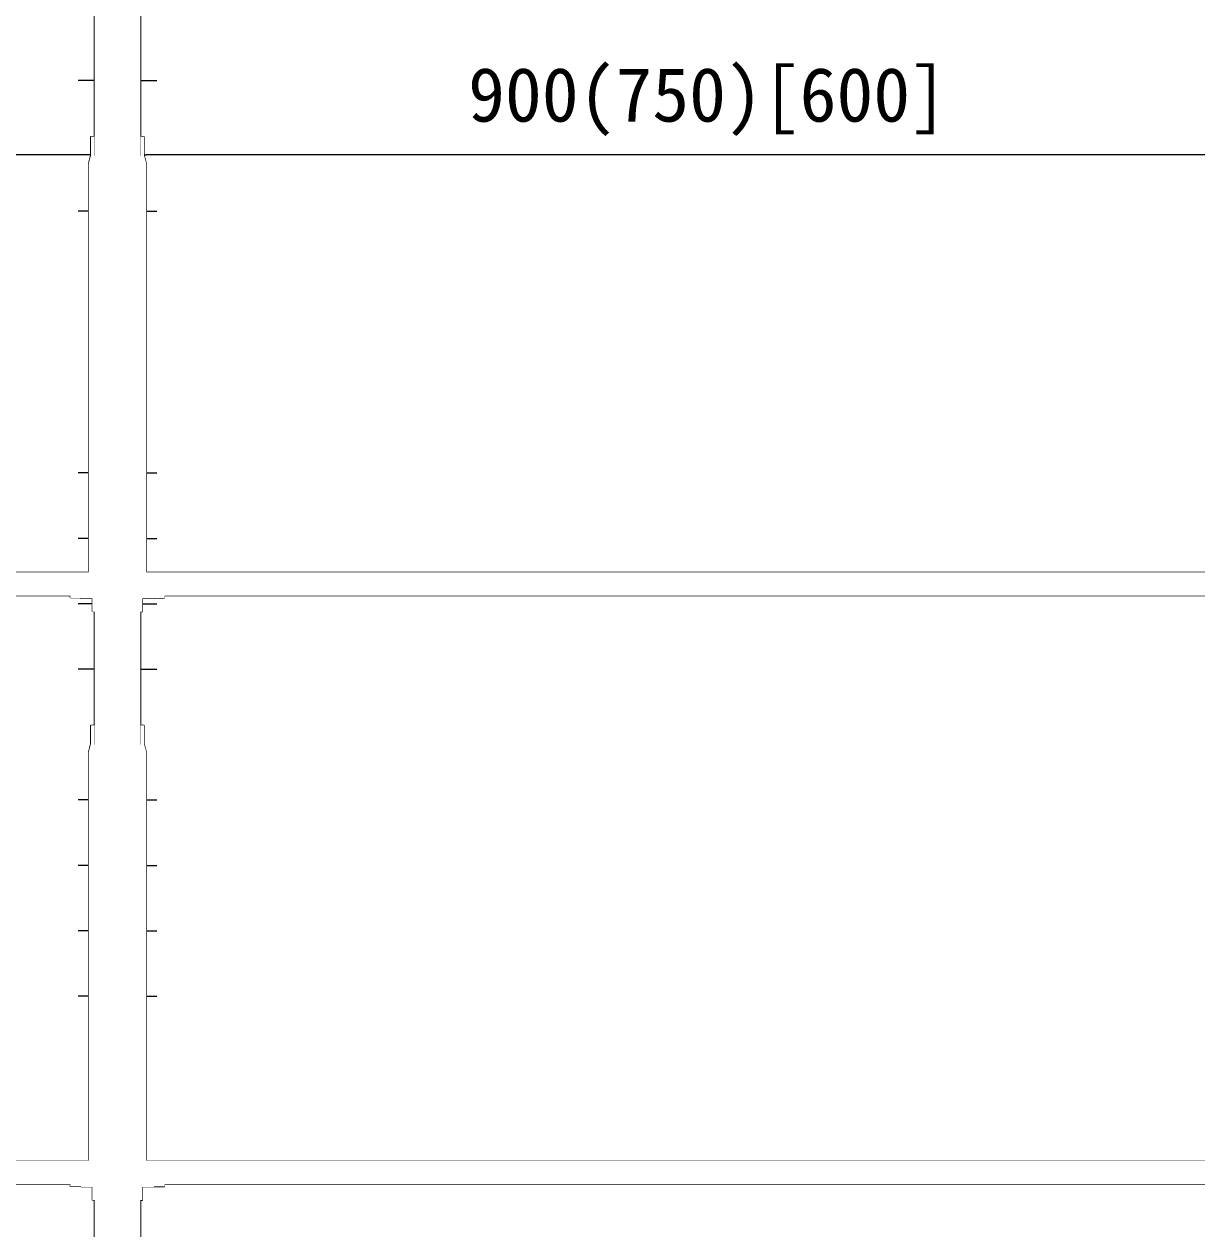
# Model space of a CAD drawing. Units: millimetres, scale not verified. Extents: x -4205 to 4205, y -2975 to 2975.
# Drawn here: x -2632 to -1736, y -1134 to -212 of the extents above; entities that cross this region are included whole.
import ezdxf
from ezdxf.enums import TextEntityAlignment as Align

# ---------------------------------------------------------------- set-up
doc = ezdxf.new("R2010")
doc.units = ezdxf.units.MM
doc.header["$LTSCALE"] = 20
for name, color, linetype in [('0-0', 7, 'Continuous'), ('0-1', 3, 'Continuous'), ('0-2', 7, 'Continuous')]:
    doc.layers.add(name, color=color, linetype=linetype)
doc.styles.add('ＭＳ ゴシック', font='')
doc.styles.get('ＭＳ ゴシック').set_extended_font_data('MS Gothic')

msp = doc.modelspace()

# ---------------------------------------------------------------- linework, layer by layer
at = {"layer": '0-0'}
for p, q in [((-2565.52, -255.63), (-2590.52, -255.63)), ((-2555.52, -255.63), (-2530.52, -255.63)), ((-2565.52, -355.63), (-2590.52, -355.63)), ((-2555.52, -355.63), (-2530.52, -355.63)), ((-2565.52, -555.65), (-2590.52, -555.65)), ((-2555.52, -555.65), (-2530.52, -555.65)), ((-2565.52, -605.66), (-2590.52, -605.66)), ((-2555.52, -605.66), (-2530.52, -605.66)), ((-2565.52, -655.66), (-2590.52, -655.66)), ((-2555.52, -655.66), (-2530.52, -655.66)), ((-2565.52, -705.66), (-2590.52, -705.66)), ((-2555.52, -705.66), (-2530.52, -705.66)), ((-2565.52, -805.67), (-2590.52, -805.67)), ((-2555.52, -805.67), (-2530.52, -805.67)), ((-2565.52, -855.68), (-2590.52, -855.68)), ((-2555.52, -855.68), (-2530.52, -855.68)), ((-2565.52, -905.68), (-2590.52, -905.68)), ((-2555.52, -905.68), (-2530.52, -905.68)), ((-2565.52, -955.69), (-2590.52, -955.69)), ((-2555.52, -955.69), (-2530.52, -955.69))]:
    msp.add_line(p, q, dxfattribs=at)
for points in [[(-2578.02, 244.4), (-2577.02, 244.4), (-2577.02, -1755.6), (-2578.02, -1755.6)], [(-2577.02, 244.4), (-2544.02, 244.4), (-2544.02, -1755.6), (-2577.02, -1755.6)], [(-2544.02, 244.4), (-2543.02, 244.4), (-2543.02, -1755.6), (-2544.02, -1755.6)], [(-2580.77, -298.52), (-2578.27, -298.52), (-2578.27, -312.76), (-2576.52, -319.07), (-2576.52, -631.6), (-2582.52, -631.6), (-2582.52, -319.07), (-2580.77, -312.76)], [(-2560.52, -309.6), (-2563.35, -308.42), (-2564.52, -305.6), (-2563.35, -302.77), (-2560.52, -301.6), (-2557.7, -302.77), (-2556.52, -305.6), (-2557.7, -308.42)], [(-2542.77, -298.52), (-2540.27, -298.52), (-2540.27, -312.76), (-2538.52, -319.07), (-2538.52, -631.6), (-2544.52, -631.6), (-2544.52, -319.07), (-2542.77, -312.76)], [(-3462.52, -631.6), (-2562.52, -631.6), (-2562.52, -649.6), (-3462.52, -649.6)], [(-2558.52, -631.6), (-1658.52, -631.6), (-1658.52, -649.6), (-2558.52, -649.6)], [(-2584.02, -637.6), (-2575.02, -637.6), (-2575.02, -649.6), (-2584.02, -649.6)], [(-2546.02, -637.6), (-2537.02, -637.6), (-2537.02, -649.6), (-2546.02, -649.6)], [(-2596.52, -649.6), (-2578.02, -649.6), (-2578.02, -661.6), (-2579.62, -661.6), (-2579.62, -651.2), (-2596.52, -651.2)], [(-2588.52, -649.6), (-2570.52, -649.6), (-2570.52, -651.6), (-2588.52, -651.6)], [(-2550.52, -649.6), (-2532.52, -649.6), (-2532.52, -651.6), (-2550.52, -651.6)], [(-2524.52, -649.6), (-2543.02, -649.6), (-2543.02, -661.6), (-2541.42, -661.6), (-2541.42, -651.2), (-2524.52, -651.2)], [(-2580.77, -748.52), (-2578.27, -748.52), (-2578.27, -762.76), (-2576.52, -769.07), (-2576.52, -1081.6), (-2582.52, -1081.6), (-2582.52, -769.07), (-2580.77, -762.76)], [(-2560.52, -759.6), (-2563.35, -758.42), (-2564.52, -755.6), (-2563.35, -752.77), (-2560.52, -751.6), (-2557.7, -752.77), (-2556.52, -755.6), (-2557.7, -758.42)], [(-2542.77, -748.52), (-2540.27, -748.52), (-2540.27, -762.76), (-2538.52, -769.07), (-2538.52, -1081.6), (-2544.52, -1081.6), (-2544.52, -769.07), (-2542.77, -762.76)], [(-3462.52, -1081.6), (-2562.52, -1081.6), (-2562.52, -1099.6), (-3462.52, -1099.6)], [(-2558.52, -1081.6), (-1658.52, -1081.6), (-1658.52, -1099.6), (-2558.52, -1099.6)], [(-2584.02, -1087.6), (-2575.02, -1087.6), (-2575.02, -1099.6), (-2584.02, -1099.6)], [(-2546.02, -1087.6), (-2537.02, -1087.6), (-2537.02, -1099.6), (-2546.02, -1099.6)], [(-2596.52, -1099.6), (-2578.02, -1099.6), (-2578.02, -1111.6), (-2579.62, -1111.6), (-2579.62, -1101.2), (-2596.52, -1101.2)], [(-2588.52, -1099.6), (-2570.52, -1099.6), (-2570.52, -1101.6), (-2588.52, -1101.6)], [(-2550.52, -1099.6), (-2532.52, -1099.6), (-2532.52, -1101.6), (-2550.52, -1101.6)], [(-2524.52, -1099.6), (-2543.02, -1099.6), (-2543.02, -1111.6), (-2541.42, -1111.6), (-2541.42, -1101.2), (-2524.52, -1101.2)]]:
    msp.add_lwpolyline(points, close=True, dxfattribs=at)
for points in [[(-2582.52, -631.6), (-2582.52, -643.6), (-2576.52, -643.6), (-2576.52, -631.6)], [(-2544.52, -631.6), (-2544.52, -643.6), (-2538.52, -643.6), (-2538.52, -631.6)], [(-2582.52, -1081.6), (-2582.52, -1093.6), (-2576.52, -1093.6), (-2576.52, -1081.6)], [(-2544.52, -1081.6), (-2544.52, -1093.6), (-2538.52, -1093.6), (-2538.52, -1081.6)]]:
    msp.add_lwpolyline(points, dxfattribs=at)
at = {"layer": '0-1'}
for p, q in [((-2562.52, -213.35), (-2562.52, -312.34)), ((-2558.52, -231.35), (-2558.52, -312.34)), ((-2582.52, -312.34), (-3442.52, -312.34)), ((-1678.52, -312.34), (-2538.52, -312.34))]:
    msp.add_line(p, q, dxfattribs=at)
at = {"layer": '0-2', "color": 3}
for p, q in [((-2572.52, -312.34), (-2582.52, -312.34)), ((-2548.52, -312.34), (-2538.52, -312.34))]:
    msp.add_line(p, q, dxfattribs=at)
at = {"layer": '0-2'}
for points in [[(-2567.52, -312.34), (-2567.43, -313.32), (-2567.14, -314.25), (-2566.68, -315.12), (-2566.06, -315.88), (-2565.3, -316.5), (-2564.44, -316.96), (-2563.5, -317.24), (-2562.52, -317.34), (-2561.55, -317.24), (-2560.61, -316.96), (-2559.75, -316.5), (-2558.99, -315.88), (-2558.37, -315.12), (-2557.9, -314.25), (-2557.62, -313.32), (-2557.52, -312.34), (-2557.62, -311.37), (-2557.9, -310.43), (-2558.37, -309.56), (-2558.99, -308.81), (-2559.75, -308.18), (-2560.61, -307.72), (-2561.55, -307.44), (-2562.52, -307.34), (-2563.5, -307.44), (-2564.44, -307.72), (-2565.3, -308.18), (-2566.06, -308.81), (-2566.68, -309.56), (-2567.14, -310.43), (-2567.43, -311.37)], [(-2553.52, -312.34), (-2553.62, -311.37), (-2553.9, -310.43), (-2554.37, -309.56), (-2554.99, -308.81), (-2555.75, -308.18), (-2556.61, -307.72), (-2557.55, -307.44), (-2558.52, -307.34), (-2559.5, -307.44), (-2560.44, -307.72), (-2561.3, -308.18), (-2562.06, -308.81), (-2562.68, -309.56), (-2563.14, -310.43), (-2563.43, -311.37), (-2563.52, -312.34), (-2563.43, -313.32), (-2563.14, -314.25), (-2562.68, -315.12), (-2562.06, -315.88), (-2561.3, -316.5), (-2560.44, -316.96), (-2559.5, -317.24), (-2558.52, -317.34), (-2557.55, -317.24), (-2556.61, -316.96), (-2555.75, -316.5), (-2554.99, -315.88), (-2554.37, -315.12), (-2553.9, -314.25), (-2553.62, -313.32)]]:
    msp.add_lwpolyline(points, close=True, dxfattribs=at)

# ---------------------------------------------------------------- texts
at = {"layer": '0-1', "color": 7, "style": 'ＭＳ ゴシック'}
msp.add_text('900(750)[600]', height=41.38, dxfattribs=at).set_placement((-2292.53, -299.47), align=Align.BOTTOM_LEFT)

# ---------------------------------------------------------------- next in the draw order: wipeouts: each hides what was drawn before it
for points in [[(-2579.62, -661.6), (-2578.02, -649.6), (-2578.02, -661.6), (-2578.02, -661.6)], [(-2579.62, -1111.6), (-2578.02, -1099.6), (-2578.02, -1111.6), (-2578.02, -1111.6)]]:
    msp.add_wipeout(points)

# ---------------------------------------------------------------- next in the draw order: wipeouts: each hides what was drawn before it
for points in [[(-2579.62, -651.2), (-2578.02, -649.6), (-2579.62, -661.6), (-2579.62, -661.6)], [(-2579.62, -1101.2), (-2578.02, -1099.6), (-2579.62, -1111.6), (-2579.62, -1111.6)]]:
    msp.add_wipeout(points)

# ---------------------------------------------------------------- next in the draw order: wipeouts: each hides what was drawn before it
for points in [[(-2596.52, -651.2), (-2578.02, -649.6), (-2579.62, -651.2), (-2579.62, -651.2)], [(-2596.52, -1101.2), (-2578.02, -1099.6), (-2579.62, -1101.2), (-2579.62, -1101.2)]]:
    msp.add_wipeout(points)

# ---------------------------------------------------------------- next in the draw order: wipeouts: each hides what was drawn before it
for points in [[(-2596.52, -649.6), (-2578.02, -649.6), (-2596.52, -651.2), (-2596.52, -651.2)], [(-2596.52, -1099.6), (-2578.02, -1099.6), (-2596.52, -1101.2), (-2596.52, -1101.2)]]:
    msp.add_wipeout(points)

# ---------------------------------------------------------------- next in the draw order: linework, layer by layer
at = {"layer": '0-0'}
for points in [[(-2596.52, -649.6), (-2578.02, -649.6), (-2578.02, -649.6)], [(-2596.52, -1099.6), (-2578.02, -1099.6), (-2578.02, -1099.6)]]:
    msp.add_solid(points, dxfattribs=at)

# ---------------------------------------------------------------- next in the draw order: wipeouts: each hides what was drawn before it
for points in [[(-3462.52, -649.6), (-2562.52, -631.6), (-2562.52, -649.6), (-2562.52, -649.6)], [(-3462.52, -1099.6), (-2562.52, -1081.6), (-2562.52, -1099.6), (-2562.52, -1099.6)]]:
    msp.add_wipeout(points)

# ---------------------------------------------------------------- next in the draw order: wipeouts: each hides what was drawn before it
for points in [[(-3462.52, -631.6), (-2562.52, -631.6), (-3462.52, -649.6), (-3462.52, -649.6)], [(-3462.52, -1081.6), (-2562.52, -1081.6), (-3462.52, -1099.6), (-3462.52, -1099.6)]]:
    msp.add_wipeout(points)

# ---------------------------------------------------------------- next in the draw order: linework, layer by layer
for points in [[(-3462.52, -631.6), (-2562.52, -631.6), (-2562.52, -631.6)], [(-3462.52, -1081.6), (-2562.52, -1081.6), (-2562.52, -1081.6)]]:
    msp.add_solid(points, dxfattribs=at)

# ---------------------------------------------------------------- next in the draw order: wipeouts: each hides what was drawn before it
for points in [[(-2588.52, -651.6), (-2570.52, -649.6), (-2570.52, -651.6), (-2570.52, -651.6)], [(-2588.52, -1101.6), (-2570.52, -1099.6), (-2570.52, -1101.6), (-2570.52, -1101.6)]]:
    msp.add_wipeout(points)

# ---------------------------------------------------------------- next in the draw order: wipeouts: each hides what was drawn before it
for points in [[(-2578.27, -312.76), (-2576.52, -319.07), (-2576.52, -631.6), (-2576.52, -631.6)], [(-2558.52, -649.6), (-1658.52, -631.6), (-1658.52, -649.6), (-1658.52, -649.6)], [(-2588.52, -649.6), (-2570.52, -649.6), (-2588.52, -651.6), (-2588.52, -651.6)], [(-2578.27, -762.76), (-2576.52, -769.07), (-2576.52, -1081.6), (-2576.52, -1081.6)], [(-2558.52, -1099.6), (-1658.52, -1081.6), (-1658.52, -1099.6), (-1658.52, -1099.6)], [(-2588.52, -1099.6), (-2570.52, -1099.6), (-2588.52, -1101.6), (-2588.52, -1101.6)]]:
    msp.add_wipeout(points)

# ---------------------------------------------------------------- next in the draw order: linework, layer by layer
for points in [[(-2588.52, -649.6), (-2570.52, -649.6), (-2570.52, -649.6)], [(-2588.52, -1099.6), (-2570.52, -1099.6), (-2570.52, -1099.6)]]:
    msp.add_solid(points, dxfattribs=at)

# ---------------------------------------------------------------- next in the draw order: wipeouts: each hides what was drawn before it
for points in [[(-2580.77, -312.76), (-2578.27, -312.76), (-2576.52, -631.6), (-2576.52, -631.6)], [(-2558.52, -631.6), (-1658.52, -631.6), (-2558.52, -649.6), (-2558.52, -649.6)], [(-2580.77, -762.76), (-2578.27, -762.76), (-2576.52, -1081.6), (-2576.52, -1081.6)], [(-2558.52, -1081.6), (-1658.52, -1081.6), (-2558.52, -1099.6), (-2558.52, -1099.6)]]:
    msp.add_wipeout(points)

# ---------------------------------------------------------------- next in the draw order: linework, layer by layer
for points in [[(-2558.52, -631.6), (-1658.52, -631.6), (-1658.52, -631.6)], [(-2524.52, -649.6), (-2524.52, -651.2), (-2524.52, -651.2)], [(-2558.52, -1081.6), (-1658.52, -1081.6), (-1658.52, -1081.6)], [(-2524.52, -1099.6), (-2524.52, -1101.2), (-2524.52, -1101.2)]]:
    msp.add_solid(points, dxfattribs=at)

# ---------------------------------------------------------------- next in the draw order: wipeouts: each hides what was drawn before it
for points in [[(-2580.77, -312.76), (-2578.27, -298.52), (-2578.27, -312.76), (-2578.27, -312.76)], [(-2580.77, -762.76), (-2578.27, -748.52), (-2578.27, -762.76), (-2578.27, -762.76)]]:
    msp.add_wipeout(points)

# ---------------------------------------------------------------- next in the draw order: wipeouts: each hides what was drawn before it
for points in [[(-2580.77, -298.52), (-2578.27, -298.52), (-2580.77, -312.76), (-2580.77, -312.76)], [(-2540.27, -312.76), (-2538.52, -319.07), (-2538.52, -631.6), (-2538.52, -631.6)], [(-2541.42, -651.2), (-2524.52, -651.2), (-2524.52, -649.6), (-2524.52, -649.6)], [(-2580.77, -748.52), (-2578.27, -748.52), (-2580.77, -762.76), (-2580.77, -762.76)], [(-2540.27, -762.76), (-2538.52, -769.07), (-2538.52, -1081.6), (-2538.52, -1081.6)], [(-2541.42, -1101.2), (-2524.52, -1101.2), (-2524.52, -1099.6), (-2524.52, -1099.6)]]:
    msp.add_wipeout(points)

# ---------------------------------------------------------------- next in the draw order: linework, layer by layer
for points in [[(-2580.77, -298.52), (-2580.77, -312.76), (-2580.77, -312.76)], [(-2580.77, -748.52), (-2580.77, -762.76), (-2580.77, -762.76)]]:
    msp.add_solid(points, dxfattribs=at)

# ---------------------------------------------------------------- next in the draw order: wipeouts: each hides what was drawn before it
for points in [[(-2542.77, -312.76), (-2540.27, -312.76), (-2538.52, -631.6), (-2538.52, -631.6)], [(-2543.02, -649.6), (-2541.42, -651.2), (-2524.52, -649.6), (-2524.52, -649.6)], [(-2542.77, -762.76), (-2540.27, -762.76), (-2538.52, -1081.6), (-2538.52, -1081.6)], [(-2543.02, -1099.6), (-2541.42, -1101.2), (-2524.52, -1099.6), (-2524.52, -1099.6)]]:
    msp.add_wipeout(points)

# ---------------------------------------------------------------- next in the draw order: wipeouts: each hides what was drawn before it
for points in [[(-2542.77, -312.76), (-2540.27, -298.52), (-2540.27, -312.76), (-2540.27, -312.76)], [(-2582.52, -631.6), (-2580.77, -312.76), (-2576.52, -631.6), (-2576.52, -631.6)], [(-2543.02, -661.6), (-2541.42, -661.6), (-2541.42, -651.2), (-2541.42, -651.2)], [(-2542.77, -762.76), (-2540.27, -748.52), (-2540.27, -762.76), (-2540.27, -762.76)], [(-2582.52, -1081.6), (-2580.77, -762.76), (-2576.52, -1081.6), (-2576.52, -1081.6)], [(-2543.02, -1111.6), (-2541.42, -1111.6), (-2541.42, -1101.2), (-2541.42, -1101.2)]]:
    msp.add_wipeout(points)

# ---------------------------------------------------------------- next in the draw order: wipeouts: each hides what was drawn before it
for points in [[(-2542.77, -298.52), (-2540.27, -298.52), (-2542.77, -312.76), (-2542.77, -312.76)], [(-2582.52, -319.07), (-2580.77, -312.76), (-2582.52, -631.6), (-2582.52, -631.6)], [(-2543.02, -649.6), (-2543.02, -661.6), (-2541.42, -651.2), (-2541.42, -651.2)], [(-2542.77, -748.52), (-2540.27, -748.52), (-2542.77, -762.76), (-2542.77, -762.76)], [(-2582.52, -769.07), (-2580.77, -762.76), (-2582.52, -1081.6), (-2582.52, -1081.6)], [(-2543.02, -1099.6), (-2543.02, -1111.6), (-2541.42, -1101.2), (-2541.42, -1101.2)]]:
    msp.add_wipeout(points)

# ---------------------------------------------------------------- next in the draw order: linework, layer by layer
for points in [[(-2542.77, -298.52), (-2542.77, -312.76), (-2542.77, -312.76)], [(-2542.77, -748.52), (-2542.77, -762.76), (-2542.77, -762.76)]]:
    msp.add_solid(points, dxfattribs=at)

# ---------------------------------------------------------------- next in the draw order: wipeouts: each hides what was drawn before it
for points in [[(-2578.02, -1755.6), (-2577.02, 244.4), (-2577.02, -1755.6), (-2577.02, -1755.6)], [(-2550.52, -651.6), (-2532.52, -649.6), (-2532.52, -651.6), (-2532.52, -651.6)], [(-2550.52, -1101.6), (-2532.52, -1099.6), (-2532.52, -1101.6), (-2532.52, -1101.6)]]:
    msp.add_wipeout(points)

# ---------------------------------------------------------------- next in the draw order: wipeouts: each hides what was drawn before it
for points in [[(-2578.02, 244.4), (-2577.02, 244.4), (-2578.02, -1755.6), (-2578.02, -1755.6)], [(-2544.52, -631.6), (-2542.77, -312.76), (-2538.52, -631.6), (-2538.52, -631.6)], [(-2550.52, -649.6), (-2532.52, -649.6), (-2550.52, -651.6), (-2550.52, -651.6)], [(-2544.52, -1081.6), (-2542.77, -762.76), (-2538.52, -1081.6), (-2538.52, -1081.6)], [(-2550.52, -1099.6), (-2532.52, -1099.6), (-2550.52, -1101.6), (-2550.52, -1101.6)]]:
    msp.add_wipeout(points)

# ---------------------------------------------------------------- next in the draw order: linework, layer by layer
for points in [[(-2550.52, -649.6), (-2532.52, -649.6), (-2532.52, -649.6)], [(-2550.52, -1099.6), (-2532.52, -1099.6), (-2532.52, -1099.6)]]:
    msp.add_solid(points, dxfattribs=at)

# ---------------------------------------------------------------- next in the draw order: wipeouts: each hides what was drawn before it
for points in [[(-2544.52, -319.07), (-2542.77, -312.76), (-2544.52, -631.6), (-2544.52, -631.6)], [(-2544.52, -769.07), (-2542.77, -762.76), (-2544.52, -1081.6), (-2544.52, -1081.6)]]:
    msp.add_wipeout(points)

# ---------------------------------------------------------------- next in the draw order: wipeouts: each hides what was drawn before it
msp.add_wipeout([(-2577.02, -1755.6), (-2544.02, 244.4), (-2544.02, -1755.6), (-2544.02, -1755.6)])

# ---------------------------------------------------------------- next in the draw order: wipeouts: each hides what was drawn before it
msp.add_wipeout([(-2577.02, 244.4), (-2544.02, 244.4), (-2577.02, -1755.6), (-2577.02, -1755.6)])

# ---------------------------------------------------------------- next in the draw order: wipeouts: each hides what was drawn before it
for points in [[(-2544.02, -1755.6), (-2543.02, 244.4), (-2543.02, -1755.6), (-2543.02, -1755.6)], [(-2557.7, -302.77), (-2556.52, -305.6), (-2557.7, -308.42), (-2557.7, -308.42)], [(-2557.7, -752.77), (-2556.52, -755.6), (-2557.7, -758.42), (-2557.7, -758.42)]]:
    msp.add_wipeout(points)

# ---------------------------------------------------------------- next in the draw order: wipeouts: each hides what was drawn before it
for points in [[(-2544.02, 244.4), (-2543.02, 244.4), (-2544.02, -1755.6), (-2544.02, -1755.6)], [(-2560.52, -309.6), (-2557.7, -302.77), (-2557.7, -308.42), (-2557.7, -308.42)], [(-2560.52, -759.6), (-2557.7, -752.77), (-2557.7, -758.42), (-2557.7, -758.42)]]:
    msp.add_wipeout(points)

# ---------------------------------------------------------------- next in the draw order: wipeouts: each hides what was drawn before it
for points in [[(-2560.52, -309.6), (-2557.7, -308.42), (-2557.7, -308.42), (-2557.7, -308.42)], [(-2560.52, -759.6), (-2557.7, -758.42), (-2557.7, -758.42), (-2557.7, -758.42)]]:
    msp.add_wipeout(points)

# ---------------------------------------------------------------- next in the draw order: wipeouts: each hides what was drawn before it
for points in [[(-2560.52, -301.6), (-2557.7, -302.77), (-2560.52, -309.6), (-2560.52, -309.6)], [(-2560.52, -751.6), (-2557.7, -752.77), (-2560.52, -759.6), (-2560.52, -759.6)]]:
    msp.add_wipeout(points)

# ---------------------------------------------------------------- next in the draw order: wipeouts: each hides what was drawn before it
for points in [[(-2563.35, -308.42), (-2560.52, -301.6), (-2560.52, -309.6), (-2560.52, -309.6)], [(-2563.35, -758.42), (-2560.52, -751.6), (-2560.52, -759.6), (-2560.52, -759.6)]]:
    msp.add_wipeout(points)

# ---------------------------------------------------------------- next in the draw order: wipeouts: each hides what was drawn before it
for points in [[(-2563.35, -302.77), (-2560.52, -301.6), (-2563.35, -308.42), (-2563.35, -308.42)], [(-2563.35, -752.77), (-2560.52, -751.6), (-2563.35, -758.42), (-2563.35, -758.42)]]:
    msp.add_wipeout(points)

# ---------------------------------------------------------------- next in the draw order: wipeouts: each hides what was drawn before it
for points in [[(-2564.52, -305.6), (-2563.35, -302.77), (-2563.35, -308.42), (-2563.35, -308.42)], [(-2564.52, -755.6), (-2563.35, -752.77), (-2563.35, -758.42), (-2563.35, -758.42)]]:
    msp.add_wipeout(points)

doc.saveas('drawing.dxf')
